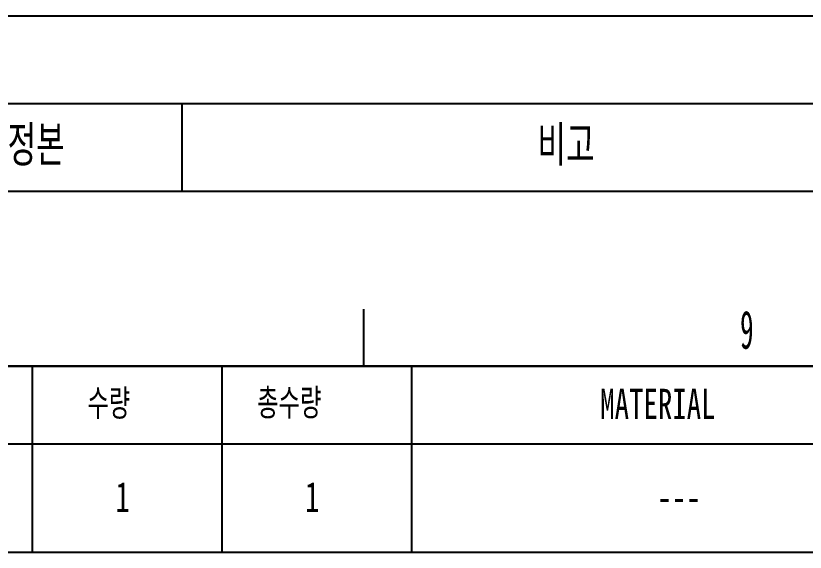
# Model space of a CAD drawing. Header units: millimetres. Extents: x 169 to 14583, y -399 to 10804.
# Drawn here: x 10982 to 12431, y 9819 to 10804 of the extents above; entities that cross this region are included whole.
import ezdxf

# ---------------------------------------------------------------- set-up
doc = ezdxf.new("R2010")
doc.units = ezdxf.units.MM
doc.header["$LTSCALE"] = 35
for name, color, linetype in [('1', 70, 'Continuous'), ('12', 4, 'Continuous'), ('9', 31, 'Continuous')]:
    doc.layers.add(name, color=color, linetype=linetype)
doc.styles.add('SLDTEXTSTYLE18', font='TXT', dxfattribs={"width": 0.7, "bigfont": 'bigfont'})
doc.styles.add('SLDTEXTSTYLE2', font='TXT', dxfattribs={"width": 0.7})
doc.styles.add('SLDTEXTSTYLE5', font='TXT', dxfattribs={"width": 0.525})

# ---------------------------------------------------------------- blocks, each defined once
blk = doc.blocks.new('블록12')
for p, q in [((11619.9, 10265.5), (11619.9, 10160.5)), ((14454.9, 10160.5), (279.9, 10160.5))]:
    blk.add_line(p, q)
blk = doc.blocks.new('SW_TABLEANNOTATION_0')
at = {"layer": '9', "color": 0}
for p, q in [((0, 0), (448.3, 0)), ((448.3, 0), (1951.6, 0)), ((0, -160.9), (448.3, -160.9)), ((448.3, -160.9), (448.3, -321.9)), ((448.3, -160.9), (1951.6, -160.9)), ((0, -321.9), (448.3, -321.9)), ((448.3, -321.9), (1951.6, -321.9))]:
    blk.add_line(p, q, dxfattribs=at)
at = {"layer": '9', "color": 0, "char_height": 74.08, "attachment_point": 1, "style": 'SLDTEXTSTYLE18'}
for s, insert in [('수정본', (76, -201.5)), ('비고', (1101.2, -201.5))]:
    blk.add_mtext(s, dxfattribs=dict(at, insert=insert))
blk = doc.blocks.new('SW_TABLEANNOTATION_1')
at = {"layer": '1', "color": 0}
for p, q in [((1188.5, 0), (2617.5, 0)), ((2617.5, 0), (2617.5, -142.5)), ((2617.5, 0), (2965.5, 0)), ((2965.5, 0), (2965.5, -142.5)), ((2965.5, 0), (3313.5, 0)), ((3313.5, 0), (3313.5, -142.5)), ((3313.5, 0), (4355.6, 0)), ((1188.5, -142.5), (2617.5, -142.5)), ((2617.5, -142.5), (2965.5, -142.5)), ((2617.5, -142.5), (2617.5, -341.6)), ((2965.5, -142.5), (3313.5, -142.5)), ((2965.5, -142.5), (2965.5, -341.6)), ((3313.5, -142.5), (4355.6, -142.5)), ((3313.5, -142.5), (3313.5, -341.6)), ((1188.5, -341.6), (2617.5, -341.6)), ((2617.5, -341.6), (2965.5, -341.6)), ((2965.5, -341.6), (3313.5, -341.6)), ((3313.5, -341.6), (4355.6, -341.6))]:
    blk.add_line(p, q, dxfattribs=at)
at = {"layer": '1', "color": 0, "attachment_point": 1}
for s, insert, char_height, style in [('수량', (2718.8, -41.5), 55.56, 'SLDTEXTSTYLE18'), ('총수량', (3030.4, -40.7), 55.56, 'SLDTEXTSTYLE18'), ('MATERIAL', (3660.2, -41.5), 55.56, 'SLDTEXTSTYLE2'), ('1', (2770.3, -212.3), 55.6, 'SLDTEXTSTYLE2'), ('1', (3118.3, -212.3), 55.6, 'SLDTEXTSTYLE2'), ('---', (3765.1, -212.3), 55.56, 'SLDTEXTSTYLE2')]:
    blk.add_mtext(s, dxfattribs=dict(at, insert=insert, char_height=char_height, style=style))

msp = doc.modelspace()

# ---------------------------------------------------------------- block references
at = {"color": 7, "linetype": 'Continuous'}
msp.add_blockref('블록12', (0, 0), dxfattribs=at)
at = {"layer": '1'}
msp.add_blockref('SW_TABLEANNOTATION_1', (8394.516, 10160.529), dxfattribs=at)
at = {"layer": '9'}
msp.add_blockref('SW_TABLEANNOTATION_0', (10838.244, 10804.088), dxfattribs=at)

# ---------------------------------------------------------------- texts
at = {"layer": '12', "insert": (12323.879, 10262.618), "char_height": 70.001, "attachment_point": 2, "style": 'SLDTEXTSTYLE5'}
msp.add_mtext('9', dxfattribs=at)

doc.saveas('drawing.dxf')
